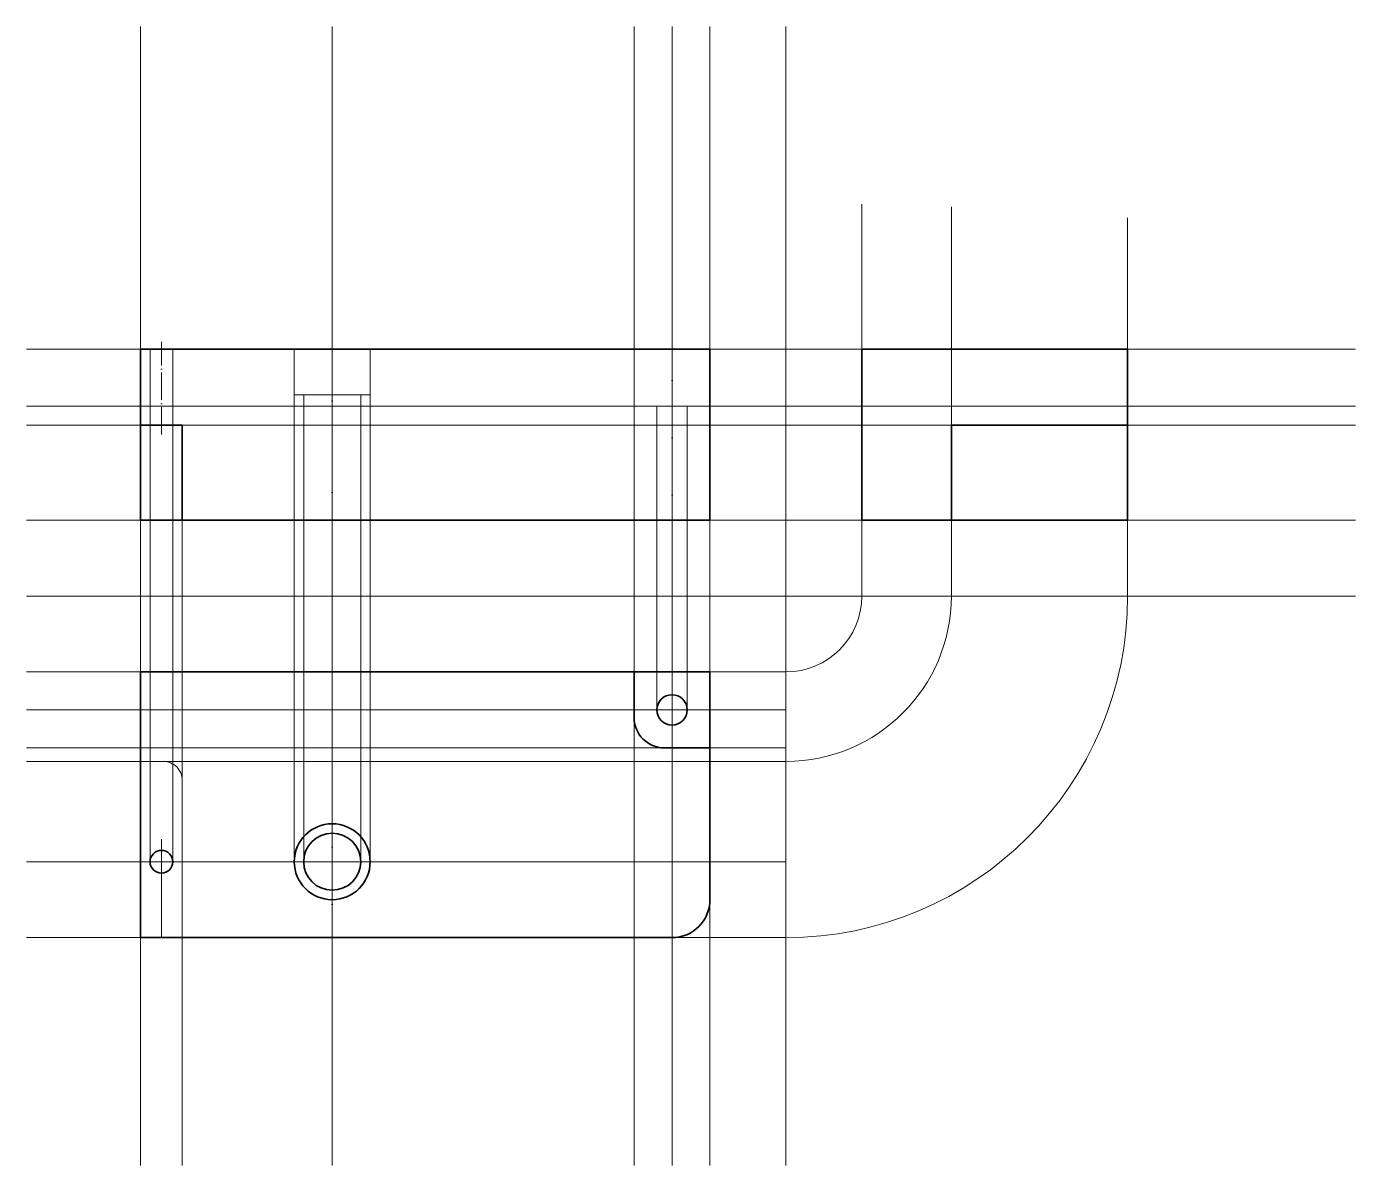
# Model space of a CAD drawing. Header units: millimetres. Extents: x 0 to 350, y -150 to 150.
import ezdxf

# ---------------------------------------------------------------- set-up
doc = ezdxf.new("R2010")
doc.units = ezdxf.units.MM
doc.linetypes.add('ACAD_ISO02W100', pattern=[15, 12, -3])
doc.linetypes.add('ACAD_ISO04W100', pattern=[30, 24, -3, 0, -3])
for name, color, linetype, lineweight in [('assisimmetira', 90, 'ACAD_ISO04W100', 18), ('fine', 51, 'Continuous', 18), ('grosso', 5, 'Continuous', 35), ('nascosti', 10, 'ACAD_ISO02W100', 18), ('terra', 6, 'Continuous', 18)]:
    doc.layers.add(name, color=color, linetype=linetype, lineweight=lineweight)

msp = doc.modelspace()

# ---------------------------------------------------------------- linework, layer by layer
at = {"layer": 'assisimmetira', "ltscale": 0.8}
msp.add_line((80.5, 72.99), (80.5, 14.21), dxfattribs=at)
at = {"layer": 'assisimmetira', "ltscale": 0.5}
for p, q in [((170, 70.28), (170, 15.42)), ((80.5, -52.64), (80.5, -86.82)), ((60.95, -70), (101.18, -70))]:
    msp.add_line(p, q, dxfattribs=at)
at = {"layer": 'assisimmetira', "ltscale": 0.3}
msp.add_line((35.5, 42.55), (35.5, 66.98), dxfattribs=at)
at = {"layer": 'assisimmetira'}
for p, q in [((170, -22.85), (170, -36.38)), ((161.98, -30), (177.69, -30)), ((35.5, -75.84), (35.5, -64.02)), ((30.91, -70), (40.44, -70))]:
    msp.add_line(p, q, dxfattribs=at)
at = {"layer": 'fine'}
for p, q in [((30, -150), (30, 150)), ((80.5, -150), (80.5, 150)), ((160, -150), (160, 150)), ((170, -150), (170, 150)), ((180, -150), (180, 150)), ((220, 0), (220, 103.23)), ((243.57, 0), (243.57, 102.51)), ((290, 0), (290, 99.6)), ((0, 65), (350, 65)), ((32.53, -70), (32.53, 65)), ((38.53, -70), (38.53, 65)), ((70.5, -70), (70.5, 65)), ((90.5, -70), (90.5, 65)), ((70.5, 53), (90.5, 53)), ((73, -70), (73, 53)), ((88, -70), (88, 53)), ((0, 50), (350, 50)), ((166, -30), (166, 50)), ((174, -30), (174, 50)), ((0, 45), (350, 45)), ((0, 20), (350, 20)), ((41, -150), (41, 20)), ((0, -20), (200, -20)), ((0, -30), (200, -30)), ((0, -40), (200, -40)), ((0, -43.57), (200, -43.57)), ((0, -70), (200, -70)), ((35.5, -90), (35.5, -70)), ((0, -90), (200, -90))]:
    msp.add_line(p, q, dxfattribs=at)
for radius in [20, 43.57, 90]:
    msp.add_arc((200, 0), radius, 270, 0, dxfattribs=at)
at = {"layer": 'grosso'}
for p, q in [((30, 20), (30, 65)), ((30, 65), (180, 65)), ((180, 65), (180, 20)), ((220, 20), (220, 65)), ((220, 65), (290, 65)), ((290, 65), (290, 20)), ((30, 45), (41, 45)), ((41, 45), (41, 20)), ((290, 45), (243.57, 45)), ((243.57, 45), (243.57, 20)), ((180, 20), (30, 20)), ((290, 20), (220, 20)), ((180, -20), (30, -20)), ((30, -20), (30, -90)), ((160, -20), (160, -32)), ((180, -80), (180, -20)), ((168, -40), (180, -40)), ((30, -90), (170, -90))]:
    msp.add_line(p, q, dxfattribs=at)
for centre, radius in [((170, -30), 4), ((80.5, -70), 10), ((80.5, -70), 7.5), ((35.53, -70), 3)]:
    msp.add_circle(centre, radius, dxfattribs=at)
for centre, radius, start, end in [((168, -32), 8, 180, 270), ((170, -80), 10, 270, 0)]:
    msp.add_arc(centre, radius, start, end, dxfattribs=at)
at = {"layer": 'nascosti'}
for p, q in [((32.53, 65), (32.53, 45)), ((38.53, 65), (38.53, 45)), ((30, -43.57), (36, -43.57)), ((41, -90), (41, -48.57))]:
    msp.add_line(p, q, dxfattribs=at)
at = {"layer": 'nascosti', "ltscale": 0.5}
for p, q in [((70.5, 53), (70.5, 65)), ((90.5, 65), (90.5, 53)), ((160, 65), (160, 50)), ((90.5, 53), (70.5, 53)), ((73, 53), (73, 20)), ((88, 53), (88, 20)), ((160, 50), (180, 50)), ((166, 20), (166, 50)), ((174, 50), (174, 20))]:
    msp.add_line(p, q, dxfattribs=at)
at = {"layer": 'nascosti'}
msp.add_arc((36, -48.57), 5, 0, 90, dxfattribs=at)
at = {"layer": 'terra'}
for p, q in [((200, -150), (200, 150)), ((0, 0), (350, 0))]:
    msp.add_line(p, q, dxfattribs=at)

doc.saveas('drawing.dxf')
